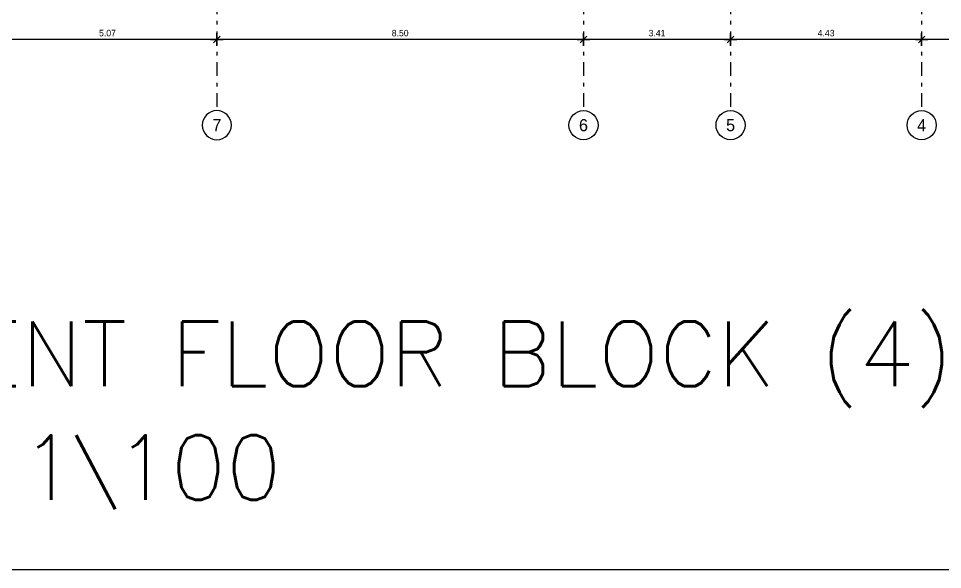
# Model space of a CAD drawing. Extents: x 185 to 567, y -69 to 170.
# Drawn here: x 243.05 to 268.76, y 22.34 to 37.68 of the extents above; entities that cross this region are included whole.
import ezdxf
from ezdxf.enums import TextEntityAlignment as Align

# ---------------------------------------------------------------- set-up
doc = ezdxf.new("R2010")
doc.units = 0
doc.header["$LTSCALE"] = 0.25
doc.header["$MEASUREMENT"] = 0
doc.header["$PDMODE"] = 35
doc.header["$PDSIZE"] = -1
doc.linetypes.add('B4-PLANS$0$DASHDOT', pattern=[25.4, 12.7, -6.35, 0, -6.35])
doc.linetypes.add('B4-PLANS$0$DOT2', pattern=[0.125, 0, -0.125])
doc.layers.get('0').update_dxf_attribs({"linetype": 'CONTINUOUS'})
doc.layers.get('Defpoints').update_dxf_attribs({"linetype": 'CONTINUOUS'})
for name, color, linetype in [('A-AX', 1, 'B4-PLANS$0$DASHDOT'), ('A-AXM', 4, 'CONTINUOUS'), ('A-EDM', 2, 'CONTINUOUS')]:
    doc.layers.add(name, color=color, linetype=linetype)
doc.styles.add('B4-PLANS$0$ROMANS', font='romans.shx')
doc.styles.add('B4-PLANS$0$XA', font='XARAB.SHX')
doc.styles.add('B4-PLANS$0$XARAB', font='xarab.shx')
doc.dimstyles.new('B4-PLANS$0$DIM100', dxfattribs={"dimtxt": 0.15, "dimasz": 0.12, "dimexe": 0.1, "dimexo": 0, "dimgap": 0.05, "dimtad": 1, "dimzin": 3, "dimdsep": 46, "dimtxsty": 'B4-PLANS$0$XARAB', "dimblk": 'B4-PLANS$0$DTICK', "dimcen": 0.09, "dimclrd": 256, "dimclre": 4, "dimclrt": 3, "dimadec": 0, "dimazin": 3, "dimtfac": 1, "dimtix": 1, "dimtmove": 2, "dimatfit": 0, "dimldrblk": 'B4-PLANS$0$DTICK', "dimfxl": 0.15, "dimtolj": 1, "dimtzin": 3, "dimlwd": -3, "dimlwe": -3, "dimarcsym": 0})

# ---------------------------------------------------------------- blocks, each defined once
blk = doc.blocks.new('B4-PLANS$0$ACRU1')
at = {"color": 2}
blk.add_circle((0, 0), 600, dxfattribs=at)
at = {"style": 'B4-PLANS$0$ROMANS'}
blk.add_attdef('A', text='', height=450, dxfattribs=at).set_placement((0, 0), align=Align.MIDDLE)
blk = doc.blocks.new('B4-PLANS$0$DTICK')
for p, q in [((-1.21, 0), (1.21, 0)), ((0, 1.21), (0, -1.21))]:
    blk.add_line(p, q)
at = {"color": 3}
blk.add_line((-0.63, -0.63), (0.63, 0.63), dxfattribs=at)
blk = doc.blocks.new('*D55')
at = {"layer": 'A-EDM', "color": 4, "linetype": 'B4-PLANS$0$DOT2', "lineweight": -3, "transparency": 16777216}
for p, q in [((16.425, -24.585), (16.425, -24.485)), ((18.445, -24.585), (18.445, -24.485))]:
    blk.add_line(p, q, dxfattribs=at)
at = {"layer": 'A-EDM', "lineweight": -3, "transparency": 16777216}
blk.add_line((18.325, -24.585), (16.545, -24.585), dxfattribs=at)
at = {"layer": 'Defpoints', "color": 0, "transparency": 16777216}
for p in [(16.425, -24.585, 0), (16.425, -24.585), (18.445, -24.585)]:
    blk.add_point(p, dxfattribs=at)
at = {"layer": 'A-EDM', "lineweight": -3, "transparency": 16777216, "xscale": 0.12, "yscale": 0.12, "zscale": 0.12, "rotation": 180}
blk.add_blockref('B4-PLANS$0$DTICK', (16.425, -24.585), dxfattribs=at)
at = {"layer": 'A-EDM', "lineweight": -3, "transparency": 16777216, "xscale": 0.12, "yscale": 0.12, "zscale": 0.12}
blk.add_blockref('B4-PLANS$0$DTICK', (18.445, -24.585), dxfattribs=at)
at = {"layer": 'A-EDM', "color": 3, "transparency": 16777216, "insert": (17.435, -24.437), "char_height": 0.15, "attachment_point": 5, "style": 'B4-PLANS$0$XARAB'}
blk.add_mtext('\\A1;2.02', dxfattribs=at)
blk = doc.blocks.new('*D56')
at = {"layer": 'A-EDM', "color": 4, "linetype": 'B4-PLANS$0$DOT2', "lineweight": -3, "transparency": 16777216}
for p, q in [((11.995, -24.585), (11.995, -24.485)), ((16.425, -24.585), (16.425, -24.485))]:
    blk.add_line(p, q, dxfattribs=at)
at = {"layer": 'A-EDM', "lineweight": -3, "transparency": 16777216}
blk.add_line((16.305, -24.585), (12.115, -24.585), dxfattribs=at)
at = {"layer": 'Defpoints', "color": 0, "transparency": 16777216}
for p in [(11.995, -24.585, 0), (11.995, -24.585), (16.425, -24.585, 0)]:
    blk.add_point(p, dxfattribs=at)
at = {"layer": 'A-EDM', "lineweight": -3, "transparency": 16777216, "xscale": 0.12, "yscale": 0.12, "zscale": 0.12, "rotation": 180}
blk.add_blockref('B4-PLANS$0$DTICK', (11.995, -24.585), dxfattribs=at)
at = {"layer": 'A-EDM', "lineweight": -3, "transparency": 16777216, "xscale": 0.12, "yscale": 0.12, "zscale": 0.12}
blk.add_blockref('B4-PLANS$0$DTICK', (16.425, -24.585), dxfattribs=at)
at = {"layer": 'A-EDM', "color": 3, "transparency": 16777216, "insert": (14.21, -24.437), "char_height": 0.15, "attachment_point": 5, "style": 'B4-PLANS$0$XARAB'}
blk.add_mtext('\\A1;4.43', dxfattribs=at)
blk = doc.blocks.new('*D57')
at = {"layer": 'A-EDM', "color": 4, "linetype": 'B4-PLANS$0$DOT2', "lineweight": -3, "transparency": 16777216}
for p, q in [((8.585, -24.585), (8.585, -24.485)), ((11.995, -24.585), (11.995, -24.485))]:
    blk.add_line(p, q, dxfattribs=at)
at = {"layer": 'A-EDM', "lineweight": -3, "transparency": 16777216}
blk.add_line((11.875, -24.585), (8.705, -24.585), dxfattribs=at)
at = {"layer": 'Defpoints', "color": 0, "transparency": 16777216}
for p in [(8.585, -24.585), (8.585, -24.585), (11.995, -24.585, 0)]:
    blk.add_point(p, dxfattribs=at)
at = {"layer": 'A-EDM', "lineweight": -3, "transparency": 16777216, "xscale": 0.12, "yscale": 0.12, "zscale": 0.12, "rotation": 180}
blk.add_blockref('B4-PLANS$0$DTICK', (8.585, -24.585), dxfattribs=at)
at = {"layer": 'A-EDM', "lineweight": -3, "transparency": 16777216, "xscale": 0.12, "yscale": 0.12, "zscale": 0.12}
blk.add_blockref('B4-PLANS$0$DTICK', (11.995, -24.585), dxfattribs=at)
at = {"layer": 'A-EDM', "color": 3, "transparency": 16777216, "insert": (10.29, -24.437), "char_height": 0.15, "attachment_point": 5, "style": 'B4-PLANS$0$XARAB'}
blk.add_mtext('\\A1;3.41', dxfattribs=at)
blk = doc.blocks.new('*D58')
at = {"layer": 'A-EDM', "color": 4, "linetype": 'B4-PLANS$0$DOT2', "lineweight": -3, "transparency": 16777216}
for p, q in [((0.085, -24.585), (0.085, -24.485)), ((8.585, -24.585), (8.585, -24.485))]:
    blk.add_line(p, q, dxfattribs=at)
at = {"layer": 'A-EDM', "lineweight": -3, "transparency": 16777216}
blk.add_line((8.465, -24.585), (0.205, -24.585), dxfattribs=at)
at = {"layer": 'Defpoints', "color": 0, "transparency": 16777216}
for p in [(0.085, -24.585), (0.085, -24.585), (8.585, -24.585)]:
    blk.add_point(p, dxfattribs=at)
at = {"layer": 'A-EDM', "lineweight": -3, "transparency": 16777216, "xscale": 0.12, "yscale": 0.12, "zscale": 0.12, "rotation": 180}
blk.add_blockref('B4-PLANS$0$DTICK', (0.085, -24.585), dxfattribs=at)
at = {"layer": 'A-EDM', "lineweight": -3, "transparency": 16777216, "xscale": 0.12, "yscale": 0.12, "zscale": 0.12}
blk.add_blockref('B4-PLANS$0$DTICK', (8.585, -24.585), dxfattribs=at)
at = {"layer": 'A-EDM', "color": 3, "transparency": 16777216, "insert": (4.335, -24.437), "char_height": 0.15, "attachment_point": 5, "style": 'B4-PLANS$0$XARAB'}
blk.add_mtext('\\A1;8.50', dxfattribs=at)
blk = doc.blocks.new('*D59')
at = {"layer": 'A-EDM', "color": 4, "linetype": 'B4-PLANS$0$DOT2', "lineweight": -3, "transparency": 16777216}
for p, q in [((-4.985, -24.585), (-4.985, -24.485)), ((0.085, -24.585), (0.085, -24.485))]:
    blk.add_line(p, q, dxfattribs=at)
at = {"layer": 'A-EDM', "lineweight": -3, "transparency": 16777216}
blk.add_line((-0.035, -24.585), (-4.865, -24.585), dxfattribs=at)
at = {"layer": 'Defpoints', "color": 0, "transparency": 16777216}
for p in [(-4.985, -24.585), (-4.985, -24.585), (0.085, -24.585)]:
    blk.add_point(p, dxfattribs=at)
at = {"layer": 'A-EDM', "lineweight": -3, "transparency": 16777216, "xscale": 0.12, "yscale": 0.12, "zscale": 0.12, "rotation": 180}
blk.add_blockref('B4-PLANS$0$DTICK', (-4.985, -24.585), dxfattribs=at)
at = {"layer": 'A-EDM', "lineweight": -3, "transparency": 16777216, "xscale": 0.12, "yscale": 0.12, "zscale": 0.12}
blk.add_blockref('B4-PLANS$0$DTICK', (0.085, -24.585), dxfattribs=at)
at = {"layer": 'A-EDM', "color": 3, "transparency": 16777216, "insert": (-2.45, -24.436), "char_height": 0.15, "attachment_point": 5, "style": 'B4-PLANS$0$XARAB'}
blk.add_mtext('\\A1;5.07', dxfattribs=at)
blk = doc.blocks.new('B4-PLANS$0$AXES-B2')
at = {"layer": 'A-AX', "ltscale": 0.1}
for p, q in [((0.085, 10.085), (0.085, -26.235)), ((8.585, 10.085), (8.585, -26.235)), ((11.995, 10.085), (11.995, -26.235)), ((16.425, 10.085), (16.425, -26.235))]:
    blk.add_line(p, q, dxfattribs=at)
at = {"layer": 'A-AXM'}
ref = blk.add_blockref('B4-PLANS$0$ACRU1', (0.085, -26.573), dxfattribs=dict(at, xscale=-0.0005624999175779749, yscale=0.0005624997429549586, zscale=0.0005625000000080149, rotation=1.778695351006832e-05))
ref.add_attrib('A', '7', dxfattribs={"layer": '0', "height": 0.281, "rotation": 0, "style": 'B4-PLANS$0$XA', "flags": 12}).set_placement((0.085, -26.573), align=Align.MIDDLE)
ref = blk.add_blockref('B4-PLANS$0$ACRU1', (8.585, -26.573), dxfattribs=dict(at, xscale=0.0005624999175779749, yscale=0.0005624999175779749, zscale=0.0005624999175779749, rotation=359.9999822130465))
ref.add_attrib('A', '6', dxfattribs={"layer": '0', "height": 0.281, "rotation": 360, "style": 'B4-PLANS$0$XA', "flags": 12}).set_placement((8.585, -26.573), align=Align.MIDDLE)
ref = blk.add_blockref('B4-PLANS$0$ACRU1', (11.995, -26.573, 0), dxfattribs=dict(at, xscale=0.0005624999175779749, yscale=0.0005624999175779749, zscale=0.0005624999175779749, rotation=359.9999822130465))
ref.add_attrib('A', '5', dxfattribs={"layer": '0', "height": 0.281, "rotation": 360, "style": 'B4-PLANS$0$XA', "flags": 12}).set_placement((11.995, -26.573, 0), align=Align.MIDDLE)
ref = blk.add_blockref('B4-PLANS$0$ACRU1', (16.425, -26.573), dxfattribs=dict(at, xscale=0.0005624999175779749, yscale=0.0005624999175779749, zscale=0.0005624999175779749, rotation=359.9999822130465))
ref.add_attrib('A', '4', dxfattribs={"layer": '0', "height": 0.281, "rotation": 360, "style": 'B4-PLANS$0$XA', "flags": 12}).set_placement((16.425, -26.573), align=Align.MIDDLE)
at = {"layer": 'A-EDM'}
for base, p1, p2, picture, middle in [((-4.985, -24.585), (0.085, -24.585), (-4.985, -24.585), '*D59', (-2.45, -24.436)), ((0.085, -24.585), (8.585, -24.585), (0.085, -24.585), '*D58', (4.335, -24.437)), ((8.585, -24.585), (11.995, -24.585, 0), (8.585, -24.585), '*D57', (10.29, -24.437)), ((11.995, -24.585), (16.425, -24.585, 0), (11.995, -24.585, 0), '*D56', (14.21, -24.437)), ((16.425, -24.585), (18.445, -24.585), (16.425, -24.585, 0), '*D55', (17.435, -24.437))]:
    dim = blk.add_linear_dim(base=base, p1=p1, p2=p2, dimstyle='B4-PLANS$0$DIM100', override={"dimfxl": 0.15}, dxfattribs=at)
    dim.commit()
    dim.dimension.update_dxf_attribs({"geometry": picture, "text_midpoint": middle})

msp = doc.modelspace()

# ---------------------------------------------------------------- linework, layer by layer
at = {"layer": 'Defpoints'}
msp.add_lwpolyline([(289.261, 88.822), (206.433, 88.822), (206.433, 22.338), (289.261, 22.338)], close=True, dxfattribs=at)
msp.add_lwpolyline([(289.261, 88.822), (206.433, 88.822), (206.433, 22.338), (289.261, 22.338)], close=True, dxfattribs=at)

# ---------------------------------------------------------------- block references
at = {"layer": 'A-AX', "xscale": 1.2, "yscale": 1.2, "zscale": 1.2}
msp.add_blockref('B4-PLANS$0$AXES-B2', (248.471, 66.599), dxfattribs=at)

# ---------------------------------------------------------------- texts
at = {"layer": 'Defpoints', "style": 'B4-PLANS$0$ROMANS'}
for s, p in [('2nd BASEMENT FLOOR BLOCK (4)', (228.093, 27.446, 0)), ('2nd BASEMENT FLOOR BLOCK (4)', (228.093, 27.446, 0)), ('1\\100', (243.119, 24.275, 0)), ('1\\100', (243.119, 24.275, 0))]:
    msp.add_text(s, height=1.8, dxfattribs=at).set_placement(p)

doc.saveas('drawing.dxf')
